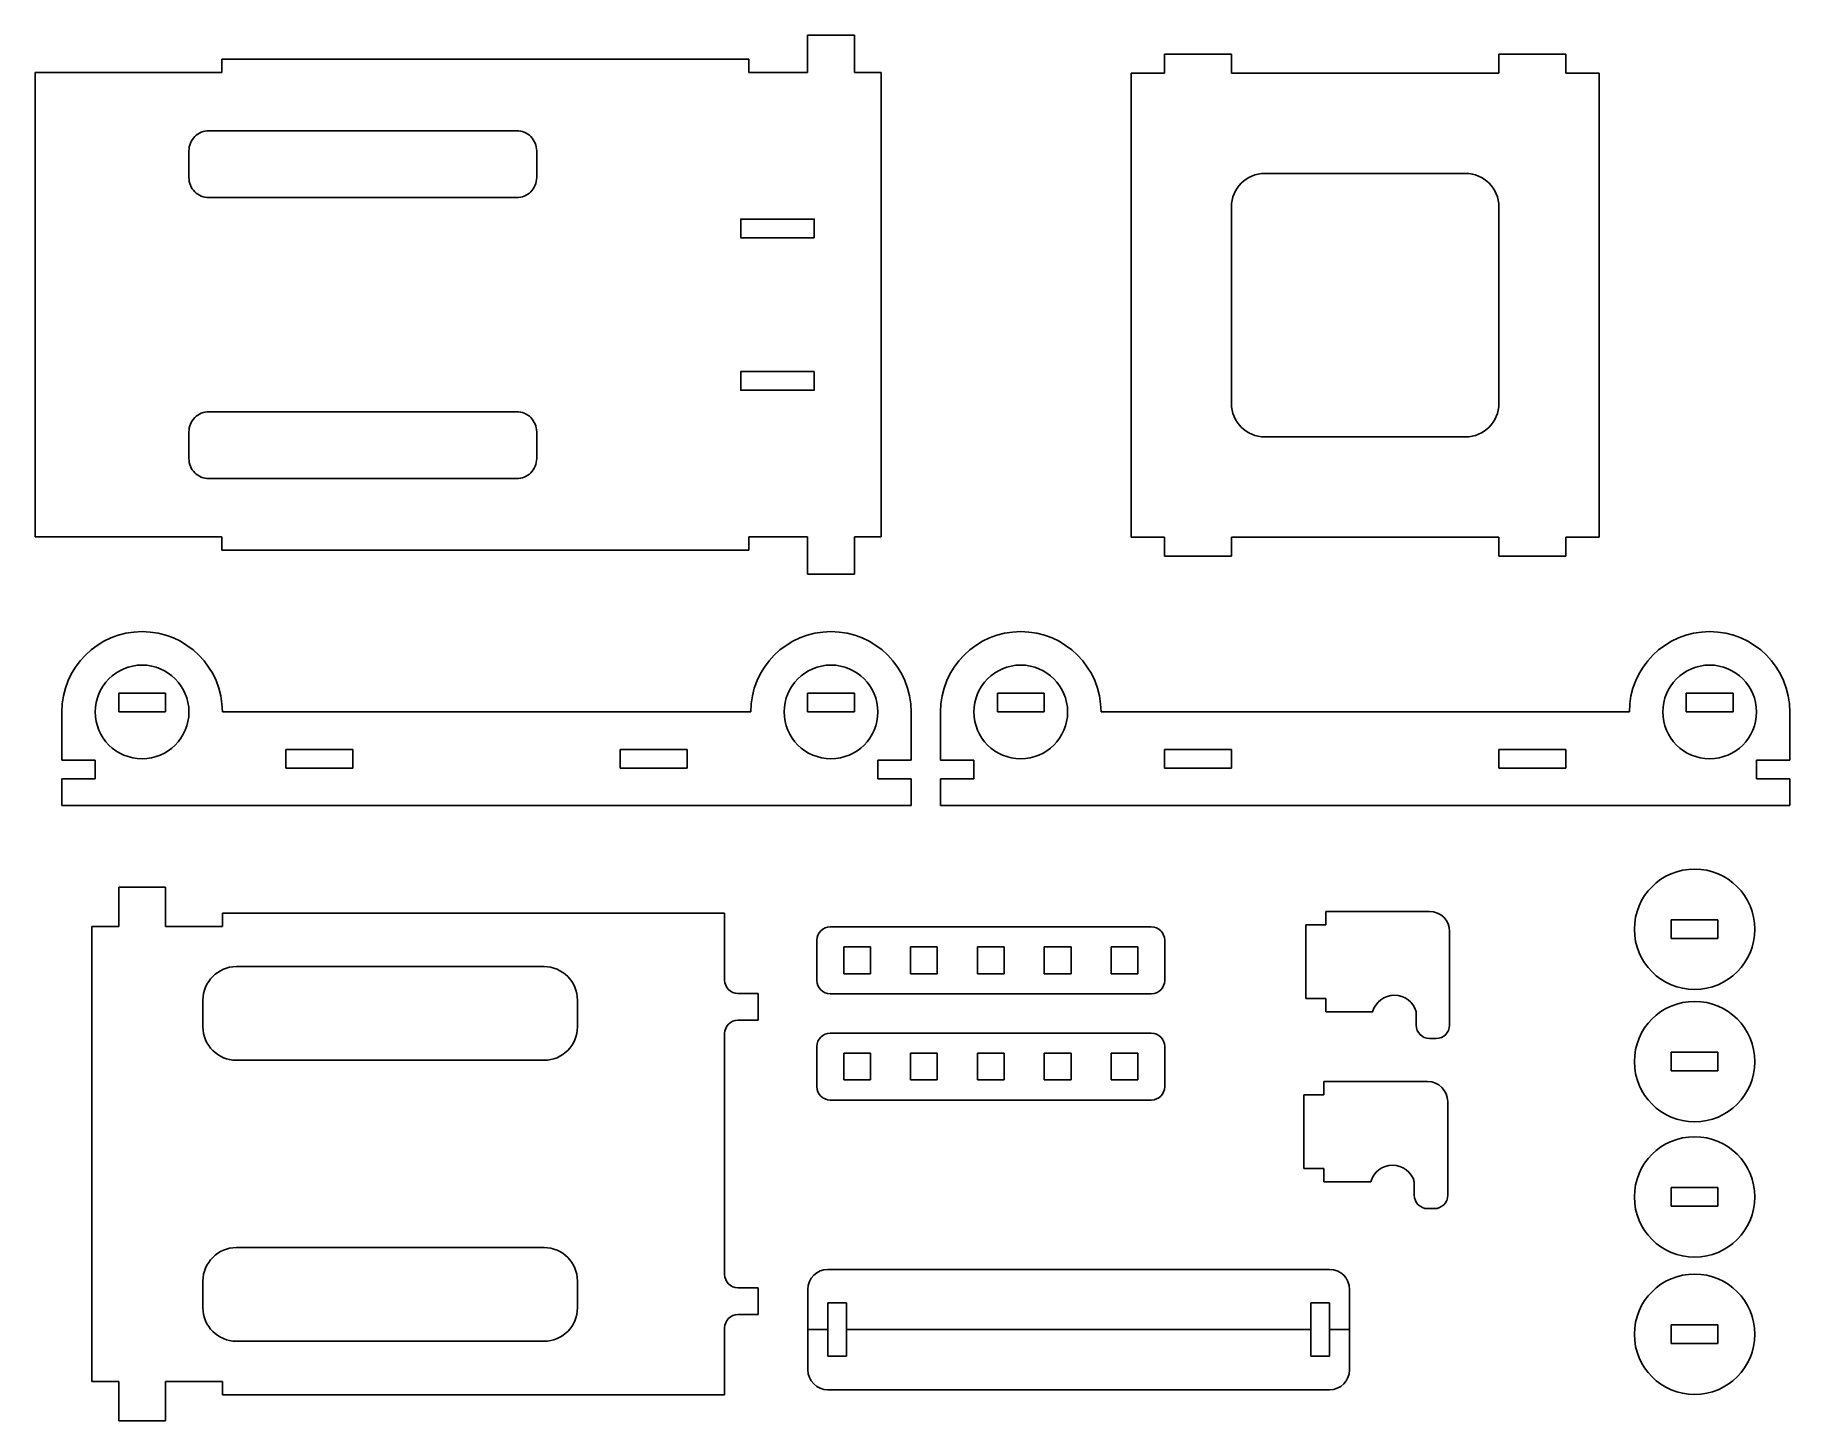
# Model space of a CAD drawing. Header units: inches. Extents: x 0 to 262, y -132 to 75.
import ezdxf

# ---------------------------------------------------------------- set-up
doc = ezdxf.new("R2010")
doc.units = ezdxf.units.IN
doc.header["$MEASUREMENT"] = 0

msp = doc.modelspace()

# ---------------------------------------------------------------- linework, layer by layer
for p, q in [((122.5, 75), (115.5, 75)), ((115.5, 75), (115.5, 69.4)), ((122.5, 69.4), (122.5, 75)), ((27.9, 69.4), (27.9, 71.4)), ((27.9, 71.4), (106.7, 71.4)), ((106.7, 69.4), (106.7, 71.4)), ((168.88, 69.33), (168.88, 72.13)), ((168.88, 72.13), (178.88, 72.13)), ((178.88, 72.13), (178.88, 69.33)), ((218.88, 69.33), (218.88, 72.13)), ((218.88, 72.13), (228.88, 72.13)), ((228.88, 72.13), (228.88, 69.33)), ((0, 69.4), (27.9, 69.4)), ((0, 69.4), (0, 34.7)), ((115.5, 69.4), (106.7, 69.4)), ((126.5, 69.4), (122.5, 69.4)), ((126.5, 69.4), (126.5, 34.7)), ((163.88, 69.33), (168.88, 69.33)), ((163.88, 69.33), (163.88, 34.63)), ((178.88, 69.33), (218.88, 69.33)), ((228.88, 69.33), (233.88, 69.33)), ((233.88, 69.33), (233.88, 34.63)), ((183.88, 54.33), (213.88, 54.33)), ((178.88, 34.63), (178.88, 49.33)), ((218.88, 49.33), (218.88, 34.63)), ((0, 0), (0, 34.7)), ((126.5, 0), (126.5, 34.7)), ((163.88, -0.07), (163.88, 34.63)), ((178.88, 34.63), (178.88, 19.93)), ((218.88, 19.93), (218.88, 34.63)), ((233.88, -0.07), (233.88, 34.63)), ((183.88, 14.93), (213.88, 14.93)), ((0, 0), (27.9, 0)), ((27.9, 0), (27.9, -2)), ((115.5, 0), (106.7, 0)), ((106.7, 0), (106.7, -2)), ((115.5, -5.6), (115.5, 0)), ((126.5, 0), (122.5, 0)), ((122.5, 0), (122.5, -5.6)), ((27.9, -2), (106.7, -2)), ((163.88, -0.07), (168.88, -0.07)), ((168.88, -0.07), (168.88, -2.87)), ((178.88, -2.87), (178.88, -0.07)), ((178.88, -0.07), (218.88, -0.07)), ((218.88, -0.07), (218.88, -2.87)), ((228.88, -2.87), (228.88, -0.07)), ((228.88, -0.07), (233.88, -0.07)), ((168.88, -2.87), (178.88, -2.87)), ((218.88, -2.87), (228.88, -2.87)), ((122.5, -5.6), (115.5, -5.6)), ((12.5, -26.17), (12.5, -23.37)), ((12.5, -23.37), (16, -23.37)), ((19.5, -23.37), (16, -23.37)), ((19.5, -26.17), (19.5, -23.37)), ((115.5, -26.17), (115.5, -23.37)), ((115.5, -23.37), (119, -23.37)), ((122.5, -23.37), (119, -23.37)), ((122.5, -26.17), (122.5, -23.37)), ((143.88, -26.17), (143.88, -23.37)), ((143.88, -23.37), (147.38, -23.37)), ((150.88, -23.37), (147.38, -23.37)), ((150.88, -26.17), (150.88, -23.37)), ((246.88, -26.17), (246.88, -23.37)), ((246.88, -23.37), (250.38, -23.37)), ((253.88, -23.37), (250.38, -23.37)), ((253.88, -26.17), (253.88, -23.37)), ((4, -33.37), (4, -26.17)), ((16, -26.17), (12.5, -26.17)), ((16, -26.17), (19.5, -26.17)), ((67.5, -26.17), (28, -26.17)), ((67.5, -26.17), (107, -26.17)), ((119, -26.17), (115.5, -26.17)), ((119, -26.17), (122.5, -26.17)), ((131, -33.37), (131, -26.17)), ((135.38, -33.37), (135.38, -26.17)), ((147.38, -26.17), (143.88, -26.17)), ((147.38, -26.17), (150.88, -26.17)), ((198.88, -26.17), (159.38, -26.17)), ((198.88, -26.17), (238.38, -26.17)), ((250.38, -26.17), (246.88, -26.17)), ((250.38, -26.17), (253.88, -26.17)), ((262.38, -33.37), (262.38, -26.17)), ((9, -33.37), (4, -33.37)), ((9, -36.17), (9, -33.37)), ((47.5, -31.77), (37.5, -31.77)), ((37.5, -31.77), (37.5, -34.57)), ((47.5, -34.57), (47.5, -31.77)), ((87.5, -34.57), (87.5, -31.77)), ((87.5, -31.77), (97.5, -31.77)), ((97.5, -31.77), (97.5, -34.57)), ((126, -36.17), (126, -33.37)), ((126, -33.37), (131, -33.37)), ((140.38, -33.37), (135.38, -33.37)), ((140.38, -36.17), (140.38, -33.37)), ((178.88, -31.77), (168.88, -31.77)), ((168.88, -31.77), (168.88, -34.57)), ((178.88, -34.57), (178.88, -31.77)), ((218.88, -34.57), (218.88, -31.77)), ((218.88, -31.77), (228.88, -31.77)), ((228.88, -31.77), (228.88, -34.57)), ((257.38, -36.17), (257.38, -33.37)), ((257.38, -33.37), (262.38, -33.37)), ((4, -40.17), (4, -36.17)), ((4, -36.17), (9, -36.17)), ((37.5, -34.57), (47.5, -34.57)), ((97.5, -34.57), (87.5, -34.57)), ((131, -36.17), (126, -36.17)), ((131, -40.17), (131, -36.17)), ((135.38, -40.17), (135.38, -36.17)), ((135.38, -36.17), (140.38, -36.17)), ((168.88, -34.57), (178.88, -34.57)), ((228.88, -34.57), (218.88, -34.57)), ((262.38, -36.17), (257.38, -36.17)), ((262.38, -40.17), (262.38, -36.17)), ((4, -40.17), (67.5, -40.17)), ((131, -40.17), (67.5, -40.17)), ((135.38, -40.17), (198.88, -40.17)), ((262.38, -40.17), (198.88, -40.17)), ((12.5, -52.35), (19.5, -52.35)), ((12.5, -52.35), (12.5, -58.25)), ((19.5, -52.35), (19.5, -58.25)), ((28, -58.25), (28, -56.25)), ((28, -56.25), (103.1, -56.25)), ((103.1, -66.25), (103.1, -56.25)), ((193, -58), (193, -56)), ((193, -56), (208.5, -56)), ((248.13, -57.26), (244.63, -57.26)), ((244.63, -57.26), (244.63, -60.06)), ((248.13, -57.26), (251.63, -57.26)), ((251.63, -57.26), (251.63, -60.06)), ((12.5, -58.25), (8.5, -58.25)), ((8.5, -58.25), (8.5, -92.25)), ((19.5, -58.25), (28, -58.25)), ((116.9, -60.3), (116.9, -63.3)), ((118.9, -58.3), (142.9, -58.3)), ((166.9, -58.3), (142.9, -58.3)), ((168.9, -60.3), (168.9, -63.3)), ((190, -58), (193, -58)), ((190, -58), (190, -69)), ((211.5, -59), (211.5, -73)), ((244.63, -60.06), (251.63, -60.06)), ((120.9, -63.3), (120.9, -61.3)), ((120.9, -61.3), (124.9, -61.3)), ((124.9, -61.3), (124.9, -63.3)), ((130.9, -63.3), (130.9, -61.3)), ((130.9, -61.3), (134.9, -61.3)), ((134.9, -61.3), (134.9, -63.3)), ((140.9, -63.3), (140.9, -61.3)), ((140.9, -61.3), (142.9, -61.3)), ((144.9, -61.3), (142.9, -61.3)), ((144.9, -63.3), (144.9, -61.3)), ((154.9, -61.3), (150.9, -61.3)), ((150.9, -61.3), (150.9, -63.3)), ((154.9, -63.3), (154.9, -61.3)), ((164.9, -61.3), (160.9, -61.3)), ((160.9, -61.3), (160.9, -63.3)), ((164.9, -63.3), (164.9, -61.3)), ((30.1, -64.25), (76.1, -64.25)), ((116.9, -66.3), (116.9, -63.3)), ((120.9, -63.3), (120.9, -65.3)), ((120.9, -65.3), (124.9, -65.3)), ((124.9, -65.3), (124.9, -63.3)), ((130.9, -63.3), (130.9, -65.3)), ((130.9, -65.3), (134.9, -65.3)), ((134.9, -65.3), (134.9, -63.3)), ((140.9, -63.3), (140.9, -65.3)), ((140.9, -65.3), (142.9, -65.3)), ((144.9, -65.3), (142.9, -65.3)), ((144.9, -63.3), (144.9, -65.3)), ((150.9, -65.3), (150.9, -63.3)), ((154.9, -65.3), (150.9, -65.3)), ((154.9, -63.3), (154.9, -65.3)), ((160.9, -65.3), (160.9, -63.3)), ((164.9, -65.3), (160.9, -65.3)), ((164.9, -63.3), (164.9, -65.3)), ((168.9, -66.3), (168.9, -63.3)), ((25.1, -73.25), (25.1, -69.25)), ((81.1, -69.25), (81.1, -73.25)), ((108.1, -68.25), (105.1, -68.25)), ((108.1, -72.25), (108.1, -68.25)), ((118.9, -68.3), (142.9, -68.3)), ((166.9, -68.3), (142.9, -68.3)), ((190, -69), (193, -69)), ((193, -69), (193, -71)), ((105.1, -72.25), (108.1, -72.25)), ((193, -71), (200, -71)), ((206.5, -73), (206.5, -71)), ((103.1, -92.25), (103.1, -74.25)), ((118.9, -74.19), (142.9, -74.19)), ((166.9, -74.19), (142.9, -74.19)), ((209.5, -75), (208.5, -75)), ((76.1, -78.25), (30.1, -78.25)), ((116.9, -76.19), (116.9, -79.19)), ((120.9, -79.19), (120.9, -77.19)), ((120.9, -77.19), (124.9, -77.19)), ((124.9, -77.19), (124.9, -79.19)), ((130.9, -79.19), (130.9, -77.19)), ((130.9, -77.19), (134.9, -77.19)), ((134.9, -77.19), (134.9, -79.19)), ((140.9, -79.19), (140.9, -77.19)), ((140.9, -77.19), (142.9, -77.19)), ((144.9, -77.19), (142.9, -77.19)), ((144.9, -79.19), (144.9, -77.19)), ((154.9, -77.19), (150.9, -77.19)), ((150.9, -77.19), (150.9, -79.19)), ((154.9, -79.19), (154.9, -77.19)), ((164.9, -77.19), (160.9, -77.19)), ((160.9, -77.19), (160.9, -79.19)), ((164.9, -79.19), (164.9, -77.19)), ((168.9, -76.19), (168.9, -79.19)), ((248.13, -77.04), (244.63, -77.04)), ((244.63, -77.04), (244.63, -79.84)), ((248.13, -77.04), (251.63, -77.04)), ((251.63, -77.04), (251.63, -79.84)), ((116.9, -82.19), (116.9, -79.19)), ((120.9, -79.19), (120.9, -81.19)), ((120.9, -81.19), (124.9, -81.19)), ((124.9, -81.19), (124.9, -79.19)), ((130.9, -79.19), (130.9, -81.19)), ((130.9, -81.19), (134.9, -81.19)), ((134.9, -81.19), (134.9, -79.19)), ((140.9, -79.19), (140.9, -81.19)), ((140.9, -81.19), (142.9, -81.19)), ((144.9, -81.19), (142.9, -81.19)), ((144.9, -79.19), (144.9, -81.19)), ((150.9, -81.19), (150.9, -79.19)), ((154.9, -81.19), (150.9, -81.19)), ((154.9, -79.19), (154.9, -81.19)), ((160.9, -81.19), (160.9, -79.19)), ((164.9, -81.19), (160.9, -81.19)), ((164.9, -79.19), (164.9, -81.19)), ((168.9, -82.19), (168.9, -79.19)), ((244.63, -79.84), (251.63, -79.84)), ((189.72, -83.42), (192.72, -83.42)), ((189.72, -83.42), (189.72, -94.42)), ((192.72, -83.42), (192.72, -81.42)), ((192.72, -81.42), (208.22, -81.42)), ((118.9, -84.19), (142.9, -84.19)), ((166.9, -84.19), (142.9, -84.19)), ((211.22, -84.42), (211.22, -98.42)), ((8.5, -126.25), (8.5, -92.25)), ((103.1, -92.25), (103.1, -110.25)), ((189.72, -94.42), (192.72, -94.42)), ((192.72, -94.42), (192.72, -96.42)), ((192.72, -96.42), (199.72, -96.42)), ((206.22, -98.42), (206.22, -96.42)), ((248.13, -97.27), (244.63, -97.27)), ((244.63, -97.27), (244.63, -100.07)), ((248.13, -97.27), (251.63, -97.27)), ((251.63, -97.27), (251.63, -100.07)), ((209.22, -100.42), (208.22, -100.42)), ((244.63, -100.07), (251.63, -100.07)), ((76.1, -106.25), (30.1, -106.25)), ((118.54, -109.5), (156.04, -109.5)), ((193.54, -109.5), (156.04, -109.5)), ((25.1, -111.25), (25.1, -115.25)), ((81.1, -115.25), (81.1, -111.25)), ((105.1, -112.25), (108.1, -112.25)), ((108.1, -112.25), (108.1, -116.25)), ((115.54, -118.5), (115.54, -112.5)), ((196.54, -118.5), (196.54, -112.5)), ((121.34, -114.5), (118.54, -114.5)), ((118.54, -114.5), (118.54, -118.5)), ((121.34, -118.5), (121.34, -114.5)), ((190.74, -118.5), (190.74, -114.5)), ((190.74, -114.5), (193.54, -114.5)), ((193.54, -114.5), (193.54, -118.5)), ((108.1, -116.25), (105.1, -116.25)), ((248.13, -117.8), (244.63, -117.8)), ((244.63, -117.8), (244.63, -120.6)), ((248.13, -117.8), (251.63, -117.8)), ((251.63, -117.8), (251.63, -120.6)), ((30.1, -120.25), (76.1, -120.25)), ((103.1, -118.25), (103.1, -128.25)), ((118.54, -118.5), (115.54, -118.5)), ((115.54, -118.5), (115.54, -124.5)), ((118.54, -118.5), (115.54, -118.5)), ((118.54, -122.5), (118.54, -118.5)), ((156.04, -118.5), (121.34, -118.5)), ((156.04, -118.5), (121.34, -118.5)), ((121.34, -118.5), (121.34, -122.5)), ((156.04, -118.5), (190.74, -118.5)), ((156.04, -118.5), (190.74, -118.5)), ((190.74, -118.5), (190.74, -122.5)), ((193.54, -118.5), (196.54, -118.5)), ((193.54, -122.5), (193.54, -118.5)), ((193.54, -118.5), (196.54, -118.5)), ((196.54, -118.5), (196.54, -124.5)), ((244.63, -120.6), (251.63, -120.6)), ((121.34, -122.5), (118.54, -122.5)), ((190.74, -122.5), (193.54, -122.5)), ((12.5, -126.25), (8.5, -126.25)), ((12.5, -132.15), (12.5, -126.25)), ((19.5, -132.15), (19.5, -126.25)), ((19.5, -126.25), (28, -126.25)), ((28, -126.25), (28, -128.25)), ((28, -128.25), (103.1, -128.25)), ((118.54, -127.5), (156.04, -127.5)), ((193.54, -127.5), (156.04, -127.5)), ((12.5, -132.15), (19.5, -132.15))]:
    msp.add_line(p, q)
for points in [[(26, 50.7), (72, 50.7, 0.414214), (75, 53.7), (75, 57.7, 0.414214), (72, 60.7), (26, 60.7, 0.414214), (23, 57.7), (23, 53.7, 0.414214)], [(26, 18.7), (72, 18.7, -0.414214), (75, 15.7), (75, 11.7, -0.414214), (72, 8.7), (26, 8.7, -0.414214), (23, 11.7), (23, 15.7, -0.414214)]]:
    msp.add_lwpolyline(points, format="xyb", close=True)
for points in [[(116.5, 44.7), (105.5, 44.7), (105.5, 47.5), (116.5, 47.5)], [(116.5, 24.7), (105.5, 24.7), (105.5, 21.9), (116.5, 21.9)]]:
    msp.add_lwpolyline(points, close=True)
for centre, radius in [((16, -26.17), 7), ((119, -26.17), 7), ((147.38, -26.17), 7), ((250.38, -26.17), 7), ((248.13, -58.66), 9), ((248.13, -78.44), 9), ((248.13, -98.67), 9), ((248.13, -119.2), 9)]:
    msp.add_circle(centre, radius)
for centre, radius, start, end in [((183.88, 49.33), 5, 90, 180), ((213.88, 49.33), 5, 0, 90), ((183.88, 19.93), 5, 180, 270), ((213.88, 19.93), 5, 270, 0), ((16, -26.17), 12, 0, 180), ((119, -26.17), 12, 0, 180), ((147.38, -26.17), 12, 0, 180), ((250.38, -26.17), 12, 0, 180), ((208.5, -59), 3, 0, 90), ((118.9, -60.3), 2, 90, 180), ((166.9, -60.3), 2, 0, 90), ((30.1, -69.25), 5, 90, 180), ((76.1, -69.25), 5, 0, 90), ((105.1, -66.25), 2, 180, 270), ((118.9, -66.3), 2, 180, 270), ((166.9, -66.3), 2, 270, 0), ((203.25, -71.88), 3.37, 15.1291, 164.8709), ((30.1, -73.25), 5, 180, 270), ((76.1, -73.25), 5, 270, 0), ((105.1, -74.25), 2, 90, 180), ((208.5, -73), 2, 180, 270), ((209.5, -73), 2, 270, 0), ((118.9, -76.19), 2, 90, 180), ((166.9, -76.19), 2, 0, 90), ((118.9, -82.19), 2, 180, 270), ((166.9, -82.19), 2, 270, 0), ((208.22, -84.42), 3, 0, 90), ((202.97, -97.3), 3.37, 15.1291, 164.8709), ((208.22, -98.42), 2, 180, 270), ((209.22, -98.42), 2, 270, 0), ((30.1, -111.25), 5, 90, 180), ((76.1, -111.25), 5, 0, 90), ((118.54, -112.5), 3, 90, 180), ((193.54, -112.5), 3, 0, 90), ((105.1, -110.25), 2, 180, 270), ((30.1, -115.25), 5, 180, 270), ((76.1, -115.25), 5, 270, 0), ((105.1, -118.25), 2, 90, 180), ((118.54, -124.5), 3, 180, 270), ((193.54, -124.5), 3, 270, 0)]:
    msp.add_arc(centre, radius, start, end)

doc.saveas('drawing.dxf')
